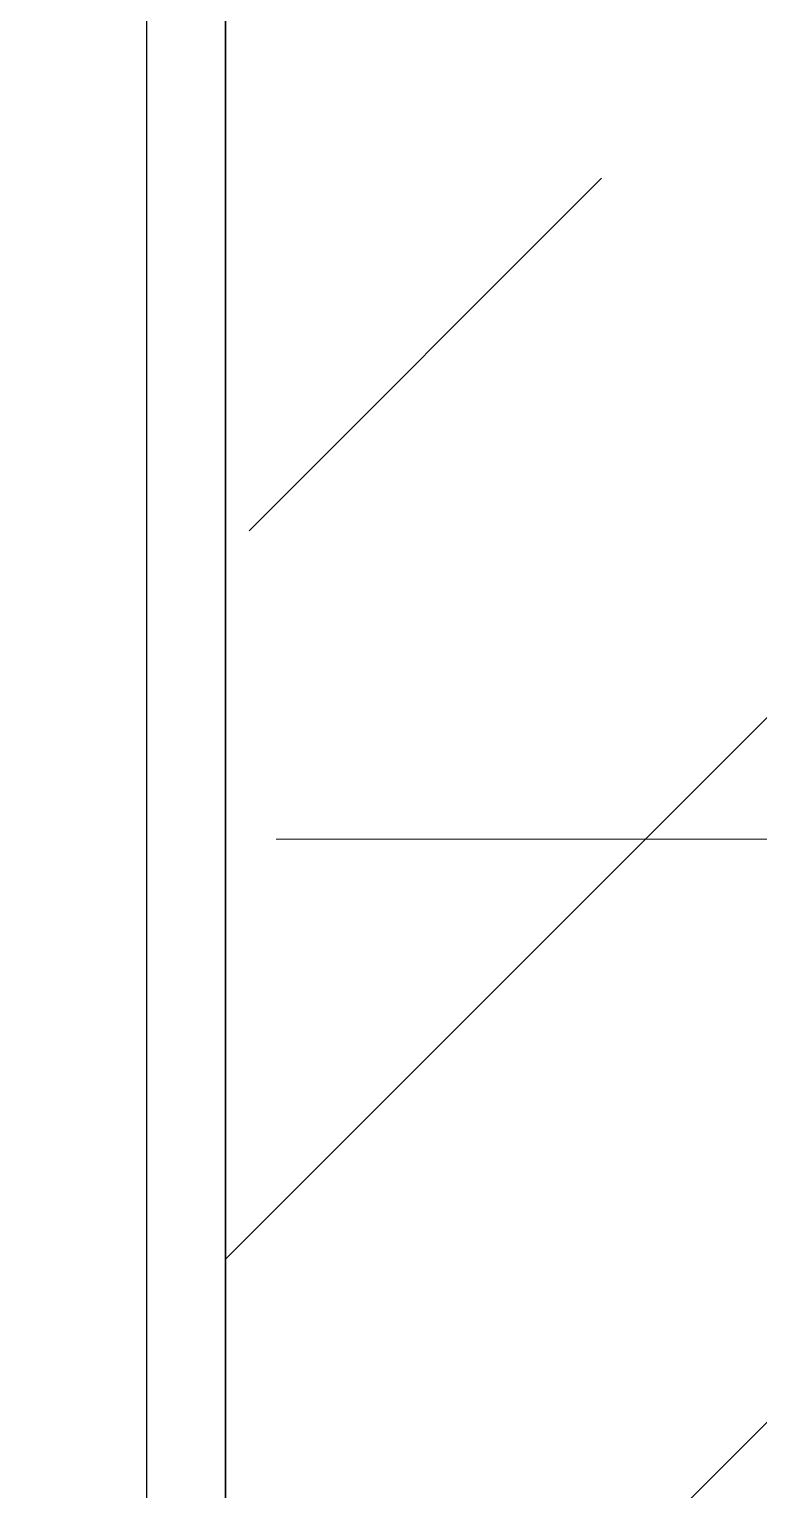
# Model space of a CAD drawing. Header units: millimetres. Extents: x -343543 to 400519, y -115663 to 104219.
# Drawn here: x -231249 to -231156.1, y 5917.1 to 6103.2 of the extents above; entities that cross this region are included whole.
import ezdxf
from ezdxf.xclip import XClip

# ---------------------------------------------------------------- set-up
doc = ezdxf.new("R2010")
doc.units = ezdxf.units.MM
doc.header["$XCLIPFRAME"] = 0
doc.linetypes.add('XREF MAT BANG TUONG XAY$0$CENTER', pattern=[50.8, 31.75, -6.35, 6.35, -6.35])
doc.layers.get('0').update_dxf_attribs({"color": 231, "lineweight": 0})
for name, color, linetype, lineweight in [('A-CLNG', 157, 'Continuous', 25), ('A-PATT', 252, 'Continuous', 9), ('A-SYMBOLS', 10, 'Continuous', 13), ('XREF MAT BANG TUONG XAY$0$01.Xref _MB T1$0$A-FURN', 8, 'Continuous', 5), ('XREF MAT BANG TUONG XAY$0$01.Xref _MB T1$0$A-TEXT', 8, 'Continuous', 25), ('XREF MAT BANG TUONG XAY$0$A-GRID', 8, 'XREF MAT BANG TUONG XAY$0$CENTER', 15)]:
    doc.layers.add(name, color=color, linetype=linetype, lineweight=lineweight)
doc.layers.add('XREF MAT BANG TUONG XAY$0$A-FNSH', color=8, linetype='Continuous')

# ---------------------------------------------------------------- blocks, each defined once
blk = doc.blocks.new('XREF MAT BANG TUONG XAY$0$00.xref_IKIGAI_Truc')
at = {"layer": 'XREF MAT BANG TUONG XAY$0$A-GRID', "color": 8, "ltscale": 20}
blk.add_lwpolyline([(-2907.53, 6000), (42750, 6000)], dxfattribs=at)
blk = doc.blocks.new('XREF MAT BANG TUONG XAY$0$xref_IKIGAI_Cot')
at = {"layer": 'XREF MAT BANG TUONG XAY$0$A-GRID', "color": 8, "ltscale": 20}
blk.add_lwpolyline([(-2907.53, 6000), (42750, 6000)], dxfattribs=at)
blk = doc.blocks.new('XREF MAT BANG TUONG XAY$0$01.Xref _MB T1$0$Phong tam')
at = {"layer": 'XREF MAT BANG TUONG XAY$0$01.Xref _MB T1$0$A-FURN', "color": 8, "elevation": 0}
blk.add_lwpolyline([(-330, 3585), (-235, 3585), (-235, 2605), (-330, 2605)], close=True, dxfattribs=at)
blk = doc.blocks.new('01.Xref _MB T1')
at = {"layer": 'XREF MAT BANG TUONG XAY$0$A-FNSH', "color": 8}
for points in [[(32825.00096, 5459.99999), (32825.00096, 5604.99999), (31630.0013, 5604.99999), (31630.0013, 6584.99999), (32825.0013, 6584.99999), (32825.0013, 6729.99999), (31630.0013, 6729.99999), (31630.0013, 7709.99999), (32825.00071, 7709.99999), (32825.00071, 7854.99999), (31630.0013, 7854.99999), (31630.0013, 8834.99999), (32825.00067, 8834.99999), (32825.00067, 8979.99999), (31630.00143, 8980.00015), (31630.01054, 9964.99999), (32975.0013, 9964.99999), (32975.0013, 10224.99999)], [(32815.00096, 5469.99999), (32815.00096, 5594.99999), (31620.0013, 5594.99999), (31620.0013, 6594.99999), (32815.0013, 6594.99999), (32815.0013, 6719.99999), (31620.0013, 6719.99999), (31620.0013, 7719.99999), (32815.00071, 7719.99999), (32815.00071, 7844.99999), (31620.0013, 7844.99999), (31620.0013, 8844.99999), (32815.00067, 8844.99999), (32815.00067, 8969.99999), (31620.00134, 8970.00015), (31620.01063, 9974.99999), (32965.0013, 9974.99999), (32965.0013, 10214.99999)]]:
    blk.add_lwpolyline(points, dxfattribs=at)
at = {"color": 8}
blk.add_blockref('XREF MAT BANG TUONG XAY$0$00.xref_IKIGAI_Truc', (0.00011, 0), dxfattribs=at)
ref = blk.add_blockref('XREF MAT BANG TUONG XAY$0$xref_IKIGAI_Cot', (-0.00927, -0.00001), dxfattribs=at)
XClip(ref).set_block_clipping_path([(-1610.3425959283, -2225.6693134198), (41829.1295208634, 21555.8819575264)])
at = {"layer": 'XREF MAT BANG TUONG XAY$0$01.Xref _MB T1$0$A-TEXT', "color": 8, "xscale": -1}
blk.add_blockref('XREF MAT BANG TUONG XAY$0$01.Xref _MB T1$0$Phong tam', (31395.0001, 2999.99999), dxfattribs=at)

msp = doc.modelspace()

# ---------------------------------------------------------------- block references
at = {"layer": 'A-SYMBOLS'}
msp.add_blockref('01.Xref _MB T1', (-262854.02, 0), dxfattribs=at)

# ---------------------------------------------------------------- next in the draw order: hatches: boundary and pattern name
at = {"layer": 'A-PATT'}
h = msp.add_hatch(dxfattribs=at)
h.set_pattern_fill('ANSI33', color=256, scale=20, double=1)
h.set_pattern_definition([(45, (-262854.02, -1e-05), (-89.80256, 89.80256), []), (45, (-262764.22, -1e-05), (-89.80256, 89.80256), [63.5, -31.75])])
h.paths.add_polyline_path([(-227039.02, 9965), (-231224.02, 9965), (-231224.02, 8980), (-230029.03, 8980), (-230029.03, 8835), (-231224.03, 8835), (-231224.03, 7855), (-230029.03, 7855), (-230029.03, 7710), (-231224.03, 7710), (-231224.03, 6730), (-230029.03, 6730), (-230029.03, 6585), (-231224.03, 6585), (-231224.03, 5605), (-230029.03, 5605), (-230029.03, 5460), (-231224.03, 5460), (-231224.03, 4480), (-229674.03, 4480), (-229674.03, 4135), (-229819.03, 4135), (-229819.03, 4335), (-231224.03, 4335), (-231224.03, 3235), (-229819.03, 3235), (-229819.03, 3435), (-229674.03, 3435), (-229674.03, 3235), (-228584.03, 3235), (-228584.03, 3435), (-228439.03, 3435), (-228439.03, 3235), (-227129.01, 3235), (-227129.01, 3425), (-227039.01, 3425), (-227039.01, 4335), (-228439.03, 4335), (-228439.03, 4135), (-228584.03, 4135), (-228584.03, 4480), (-227039.02, 4480)])

# ---------------------------------------------------------------- next in the draw order: linework, layer by layer
at = {"layer": 'A-CLNG', "color": 251}
msp.add_lwpolyline([(-227039.02, 4480), (-227039.02, 9965), (-231224.02, 9965), (-231224.02, 8980), (-230029.03, 8980), (-230029.03, 8835), (-231224.03, 8835), (-231224.03, 7855), (-230029.03, 7855), (-230029.03, 7710), (-231224.03, 7710), (-231224.03, 6730), (-230029.03, 6730), (-230029.03, 6585), (-231224.03, 6585), (-231224.03, 5605), (-230029.03, 5605), (-230029.03, 5460)], dxfattribs=at)

doc.saveas('drawing.dxf')
